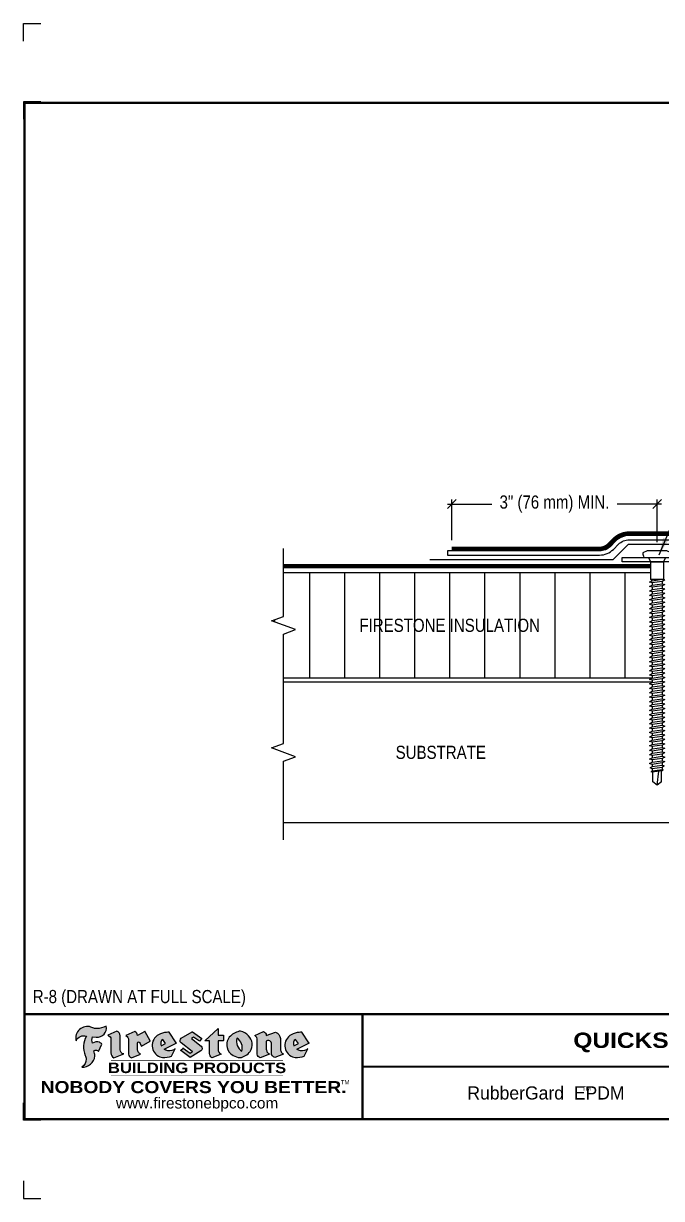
# Model space of a CAD drawing. Header units: inches. Extents: x 299.4 to 319.5, y -282.7 to -266.
# Drawn here: x 299.45 to 308.56, y -282.75 to -265.99 of the extents above; entities that cross this region are included whole.
import ezdxf
from ezdxf.enums import TextEntityAlignment as Align

# ---------------------------------------------------------------- set-up
doc = ezdxf.new("R2010")
doc.units = ezdxf.units.IN
doc.header["$MEASUREMENT"] = 0
doc.linetypes.add('HIDDEN', pattern=[0.375, 0.25, -0.125])
doc.layers.get('0').update_dxf_attribs({"linetype": 'CONTINUOUS'})
doc.layers.get('DEFPOINTS').update_dxf_attribs({"linetype": 'CONTINUOUS'})
for name, color, linetype in [('FSBP-ACCESSORY-FIRESTONE', 7, 'CONTINUOUS'), ('FSBP-ADHESIVE', 1, 'HIDDEN'), ('FSBP-ANNO-NOTE', 7, 'CONTINUOUS'), ('FSBP-INSULATION', 7, 'CONTINUOUS'), ('FSBP-MEMBRANE', 7, 'CONTINUOUS'), ('FSBP-SUBSTRATE-GENERIC', 9, 'CONTINUOUS'), ('FSBP-TTLB', 7, 'CONTINUOUS'), ('FSBP-TTLB-BORDER', 7, 'CONTINUOUS'), ('FSBP-TTLB-TEXT', 7, 'CONTINUOUS')]:
    doc.layers.add(name, color=color, linetype=linetype)
doc.styles.add('FSBP_ARIAL', font='arial.ttf')
doc.styles.add('FSBP_ARIAL_BOLD', font='')
doc.styles.add('FSBP_ARIAL_NAR', font='ARIALN.TTF')
doc.styles.add('FSBP_BANKGOTHIC', font='bgothm.ttf')
doc.styles.get('FSBP_ARIAL_BOLD').set_extended_font_data('Arial Black')
doc.linetypes.add('ZIGZAG', pattern='A,0.0001,-0.2,[131,ltypeshp.shx,S=0.2,R=0,X=-0.2,Y=0],-0.4,[131,ltypeshp.shx,S=0.2,R=180,X=0.2,Y=0],-0.2', length=0.8001)
doc.dimstyles.new('FSBP-DIM', dxfattribs={"dimtxt": 0.1875, "dimasz": 0.125, "dimexe": 0.0625, "dimexo": 0.125, "dimgap": 0.125, "dimtad": 0, "dimdec": 0, "dimzin": 1, "dimdsep": 46, "dimlunit": 4, "dimtxsty": 'FSBP_ARIAL_NAR', "dimblk": 'OBLIQUE', "dimcen": 0.09375, "dimdle": 0.0625, "dimclrd": 256, "dimclre": 256, "dimclrt": 256, "dimadec": 0, "dimazin": 0, "dimtfac": 1, "dimtdec": 0, "dimtmove": 1, "dimatfit": 3, "dimfxl": 1, "dimtolj": 1, "dimtzin": 0, "dimlwd": -1, "dimlwe": -1, "dimarcsym": 0})
doc.dimstyles.new('FSBP-LEADER', dxfattribs={"dimtxt": 0.1875, "dimasz": 0.25, "dimexe": 0.0625, "dimexo": 0.125, "dimgap": 0.125, "dimtad": 0, "dimtih": 1, "dimtoh": 1, "dimdec": 4, "dimzin": 0, "dimdsep": 46, "dimlunit": 4, "dimtxsty": 'FSBP_ARIAL_NAR', "dimcen": 0.09375, "dimclrd": 256, "dimclre": 256, "dimclrt": 256, "dimadec": 0, "dimazin": 0, "dimtfac": 1, "dimtdec": 4, "dimtofl": 0, "dimtmove": 0, "dimatfit": 3, "dimfxl": 1, "dimtolj": 1, "dimtzin": 0, "dimlwd": -1, "dimlwe": -1, "dimarcsym": 0})

# ---------------------------------------------------------------- blocks, each defined once
blk = doc.blocks.new('TTLB-EPDM_1')
at = {"layer": 'FSBP-TTLB-TEXT'}
h = blk.add_hatch(color=1, dxfattribs=at)
edge = h.paths.add_edge_path()
edge.add_arc((1.037309769669573, -0.1982514792917306), 0.1319107607348553, 264.0410451462098, 370.3106169565175)
edge.add_arc((1.027551646585694, 0.1214293576525799), 0.3273056962876235, 270.05058356628535, 295.23459397187514, ccw=False)
edge.add_arc((1.022801957313345, -0.06680179986895154), 0.1391656561713503, 249.3281275763668, 272.0749124149863, ccw=False)
edge.add_line((0.9736743133014443, -0.1970076156048179), (0.9474927838574558, -0.1852745150568325))
edge.add_arc((0.8939498971398288, -0.3394262635682071), 0.1631857907024099, 70.84590087378872, 194.3325259843273)
edge.add_arc((0.8444260109029493, -0.4259936440910768), 0.1179914261095279, 70.96950098067128, 156.9641407594482, ccw=False)
edge.add_arc((1.153141409296894, -0.4684497516079468), 0.3110405457095052, 150.3231137483159, 203.2084295854517)
edge.add_arc((0.7562495500622943, -0.6412608153899899), 0.1218587156617311, 0.8849157075190988, 24.34668939894999, ccw=False)
edge.add_arc((0.7493781665697374, -0.6475258110744375), 0.1289731377238325, -58.36655102076742, 3.6216782311386737, ccw=False)
edge.add_arc((0.8256699029544474, -0.5792158350996106), 0.1783301886510354, 267.2205474105585, 354.1381621173521)
edge.add_arc((0.7903121048625305, -0.6011409294291745), 0.212787892960859, 0.9996158580669322, 21.00503380861244)
edge.add_arc((1.01880712263941, -0.5666691048185161), 0.05136395668415847, 40.82117713173261, 125.52727787225791, ccw=False)
edge.add_line((1.057676976260041, -0.5330924682126437), (1.102776947655911, -0.4308018311949837))
edge.add_arc((1.040858222524664, -0.4699705673995949), 0.07326744446031509, 32.31675181867256, 66.31481236598174)
edge.add_arc((1.032262518825329, -0.5063316993097662), 0.1102246948011782, 69.8179132332389, 125.254734720681)
edge.add_arc((1.127708877207287, -0.368959353531244), 0.1659710644737306, 164.1569669952081, 196.5811013160487, ccw=False)
edge.add_line((0.9680425188342383, -0.3236487780942383), (1.023615334387159, -0.3294494641845773))
h = blk.add_hatch(color=1, dxfattribs=at)
edge = h.paths.add_edge_path()
edge.add_line((1.275239419159561, -0.6223407783464694), (1.415345367376062, -0.5660418822574371))
edge.add_arc((1.421019305783958, -0.5090099247487757), 0.05731350411836949, 181.9717871001989, 264.31851000495806, ccw=False)
edge.add_line((1.363739737527226, -0.5109819325197265), (1.363412352251203, -0.3102363679013962))
edge.add_arc((1.294263659668751, -0.3103491388303989), 0.06914878453844908, 0.0934405599591014, 72.42834396969012)
edge.add_line((1.315139561173908, -0.2444268274366692), (1.186839444240604, -0.3024209471341379))
edge.add_arc((1.175246268095289, -0.3585110609420917), 0.05727567197445628, -0.017399788185912257, 78.322067691347, ccw=False)
edge.add_line((1.232521937428658, -0.3585284546236807), (1.232574268422297, -0.555126496687123))
edge.add_arc((1.305699496415486, -0.5558575689677219), 0.07312888236350451, 179.4272023230205, 245.3845503102953)
h = blk.add_hatch(color=1, dxfattribs=at)
edge = h.paths.add_edge_path()
edge.add_line((1.792026821926584, -0.3839679064720229), (1.722158956877934, -0.2518542302253621))
edge.add_arc((1.720119655279638, -0.2529327078887852), 0.002306916790721817, 27.87197133405656, 117.3766794470751)
edge.add_line((1.719058846382097, -0.250884159729182), (1.610638460368705, -0.3070279753467702))
edge.add_arc((1.547088841662962, -0.3061026658494403), 0.06355635479880145, 359.165808011073, 425.8793658831422)
edge.add_line((1.573061729235633, -0.2480956029480268), (1.446879247402876, -0.3051325108639702))
edge.add_arc((1.407812067100189, -0.370357133046621), 0.07602957263902092, -3.441403975725109, 59.07992244284969, ccw=False)
edge.add_line((1.483704536400296, -0.3749210150788969), (1.483704536400296, -0.5723838140635706))
edge.add_arc((1.54053746518044, -0.568254406115083), 0.05698275005415228, 184.1557352478595, 255.3066498366543)
edge.add_line((1.526084036778343, -0.6233736605654059), (1.657291340682093, -0.570650514527486))
edge.add_arc((1.688298576827198, -0.5021390388423987), 0.0752015358480571, 207.5160880841914, 245.649226723163, ccw=False)
edge.add_arc((1.721050197024907, -0.4914488168456328), 0.1093332836229113, 179.4823365255141, 204.5537900001094, ccw=False)
edge.add_line((1.611721375809452, -0.4904610114968335), (1.611721375809452, -0.4126404716788983))
edge.add_arc((1.628589765097195, -0.414159299036043), 0.01693662875851176, 28.356188110622725, 174.8549701683585, ccw=False)
edge.add_arc((1.627340435522395, -0.4197189881350504), 0.02111886817708033, 22.216893572439517, 40.10213956426492, ccw=False)
edge.add_line((1.646891420738257, -0.4117336534413738), (1.666638796144639, -0.4549750258192233))
edge.add_arc((1.668737246926742, -0.4540167099035481), 0.002306916790685496, 204.545128184284, 299.6323508190091)
edge.add_line((1.669877862091766, -0.4560219186518992), (1.791128135493295, -0.3870515928837648))
edge.add_line((1.791128135493295, -0.3870515928837648), (1.792026821926584, -0.3839679064720229))
h = blk.add_hatch(color=1, dxfattribs=at)
h.paths.add_polyline_path([(2.063388732080512, -0.2583237030618903, 0.02524281661523788), (2.025024361750752, -0.2610532129309178, 0.1213611957758757), (1.901773912052249, -0.3008158885520373, 0.6151668103976068), (1.93274136141747, -0.6099060679591872, 0.05306812109568645), (1.967936229862175, -0.617865745600497, 0.1150932231766138), (2.099126721549737, -0.5994933789882708), (2.151195569562105, -0.4944891916583316, -0.08755405562188731), (2.104230609512001, -0.5187113292177372, -0.265591761123442), (1.992692314386659, -0.5010701623316862), (2.165347897647223, -0.4141184325909109, 0.4518949533370738), (2.166222728871162, -0.4107679608846269)])
h.paths.add_polyline_path([(2.014217313945437, -0.4188965037300676), (1.951113654018855, -0.4515330109460507, -0.3720533890450154), (1.973177450672722, -0.3607130665457561)], flags=16)
h = blk.add_hatch(color=1, dxfattribs=at)
edge = h.paths.add_edge_path()
edge.add_arc((2.260407392426802, -0.3775796671688782), 0.04152450223225729, 123.20805433950699, 232.2027298779723, ccw=False)
edge.add_line((2.237665217914071, -0.3428366421988329), (2.393535971665983, -0.2540943745380986))
edge.add_arc((2.394677353533142, -0.2560991469722482), 0.002306916790741334, 55.64644466176611, 119.65426054492559, ccw=False)
edge.add_line((2.395979141996861, -0.2541946229174954), (2.531809646140459, -0.3470380726374032))
edge.add_arc((2.530468902927946, -0.3489153772789875), 0.002306916790700397, -42.731101238422525, 54.4661353739603, ccw=False)
edge.add_line((2.532163440279987, -0.3504807552658491), (2.498457913851155, -0.3869673252714421))
edge.add_arc((2.496763376499139, -0.3854019472845934), 0.002306916790672934, 233.7527076894875, 317.26889876138785, ccw=False)
edge.add_line((2.495399362263356, -0.38726241234572), (2.413849913492982, -0.3274738082119626))
edge.add_arc((2.412485899257181, -0.3293342732731342), 0.002306916790720064, 53.75270768979358, 124.4135619297835)
edge.add_line((2.41118211687575, -0.3274311136421062), (2.382933981293377, -0.346782838468144))
edge.add_arc((2.38423776367478, -0.3486859980991606), 0.002306916790694898, 124.4135619293799, 231.8459020253626)
edge.add_line((2.382812599816248, -0.3505000469010184), (2.519899969301207, -0.4581994452042721))
edge.add_arc((2.494247019847682, -0.4908523236374461), 0.04152450223225742, -55.21225898295222, 51.84590202520428, ccw=False)
edge.add_line((2.517938320565804, -0.5249552055672808), (2.364434947484597, -0.6179520922513717))
edge.add_arc((2.36323960192349, -0.6159790200102006), 0.002306916790726996, 233.2955624372927, 301.20872157023314, ccw=False)
edge.add_line((2.361860787187538, -0.6178285429225383), (2.231266621301074, -0.5204709167214361))
edge.add_arc((2.232647938930649, -0.5186232623475259), 0.002306916790697672, 135.5134179846393, 233.21798691998708, ccw=False)
edge.add_line((2.231002150870836, -0.5170067083764565), (2.262839375599356, -0.4845937328397696))
edge.add_arc((2.264485163659225, -0.4862102868108537), 0.002306916790748497, 53.0352839999411, 135.513417985369, ccw=False)
edge.add_line((2.265872365996302, -0.4843670465239001), (2.361834678328762, -0.5565872257804898))
edge.add_arc((2.363221880665761, -0.5547439854936304), 0.002306916790627066, 233.0352840000685, 302.2362632414394)
edge.add_line((2.36445241715569, -0.5566953042850713), (2.39428499383348, -0.5378823484768844))
edge.add_arc((2.393054457343549, -0.5359310296853765), 0.002306916790685166, 302.2362632406177, 412.2027298768422)
edge.add_line((2.394468296066179, -0.5341081404551886), (2.234958295420142, -0.4103916733127022))
h = blk.add_hatch(color=1, dxfattribs=at)
edge = h.paths.add_edge_path()
edge.add_line((2.763460561272041, -0.2072496393923444), (2.763460561272041, -0.2969520779963801))
edge.add_arc((2.765767478062699, -0.2969520779963943), 0.00230691679065842, 179.9999999996471, 269.9999999996471)
edge.add_line((2.765767478062685, -0.2992589947870528), (2.835417693520355, -0.2992589947870528))
edge.add_arc((2.835417693520355, -0.3015659115777538), 0.002306916790701052, 0, 90, ccw=False)
edge.add_line((2.837724610311056, -0.3015659115777538), (2.837724610311056, -0.3790761307453892))
edge.add_arc((2.83541769352037, -0.3790761307453749), 0.002306916790686842, 269.99999999964706, 359.99999999964706, ccw=False)
edge.add_line((2.835417693520355, -0.3813830475360618), (2.765767478062685, -0.3813830475360618))
edge.add_arc((2.765767478062699, -0.3836899643267202), 0.00230691679065842, 90.00000000035294, 180.0000000003529)
edge.add_line((2.763460561272041, -0.3836899643267344), (2.763460561272041, -0.5033995910642801))
edge.add_arc((2.836735953378943, -0.5071368822038516), 0.07337063740681413, 177.0802527808789, 245.3249543133826)
edge.add_line((2.806105814540615, -0.5738080530967267), (2.674529557384915, -0.6226036013049594))
edge.add_arc((2.708610405062069, -0.564298408791804), 0.06753517344606039, 177.0345319916277, 239.6926428024901, ccw=False)
edge.add_line((2.641165668230087, -0.560804539009709), (2.641165668230087, -0.3836899643267344))
edge.add_arc((2.638858751439429, -0.3836899643267202), 0.00230691679065842, 359.9999999996471, 449.999999999647)
edge.add_line((2.638858751439443, -0.3813830475360618), (2.572857950769389, -0.3813830475360618))
edge.add_line((2.572857950769389, -0.3813830475360618), (2.763460561272041, -0.2072496393923444))
h = blk.add_hatch(color=1, dxfattribs=at)
edge = h.paths.add_edge_path(flags=16)
edge.add_arc((2.940363509127394, -0.4847985213681437), 0.1684614578629418, 344.5558804047865, 417.0140046669545)
edge.add_arc((3.194458079644619, -0.3883534532477785), 0.1684614578629414, 164.5558804047864, 237.0140046669546)
edge = h.paths.add_edge_path()
edge.add_arc((3.069375116502199, -0.4399344555144872), 0.1828726885096673, 136.0914512150047, 191.213418978326)
edge.add_arc((3.064939550433406, -0.4318234379590333), 0.1803148804748503, 194.0167254156723, 240.6663730831859)
edge.add_arc((3.098047041778981, -0.3845058757092554), 0.2378525180183701, 239.2975390661776, 264.2889872773176)
edge.add_arc((3.04884478212623, -0.4190232383793012), 0.203760689247156, 277.1986764832036, 326.503572961274)
edge.add_arc((3.077739326803546, -0.4341046616465112), 0.171374865791709, 325.3768876809902, 406.3828327799087)
edge.add_arc((3.011839488065919, -0.4896144380417797), 0.2571945645850002, 44.28462553519766, 73.82901434867304)
edge.add_arc((3.117152499586992, -0.4983433120546693), 0.2579560664039132, 97.50292863483666, 134.1039137579027)
h = blk.add_hatch(color=1, dxfattribs=at)
edge = h.paths.add_edge_path()
edge.add_line((3.322690228557462, -0.5721896537377091), (3.322690228557462, -0.3749210150788969))
edge.add_arc((3.246797759257384, -0.3703571330465745), 0.076029572638996, 356.5585960242387, 419.0799224428129)
edge.add_line((3.285864939560099, -0.3051325108639702), (3.412047421392799, -0.2480956029480268))
edge.add_arc((3.386074533820159, -0.3061026658494941), 0.06355635479883807, 0.3962622833877276, 65.87936588318718, ccw=False)
edge.add_line((3.449629368605429, -0.3056631084210863), (3.580526418688805, -0.2593848434574539))
edge.add_arc((3.555744121700958, -0.3530904070730321), 0.09692726601172152, 2.366977007666776, 75.18615851992018, ccw=False)
edge.add_line((3.652588689330287, -0.3490873311063041), (3.652588689330287, -0.4883770011386872))
edge.add_arc((3.761877549389556, -0.4914934052703811), 0.1093332836229047, 178.3666365323574, 204.5537900000422)
edge.add_arc((3.729125929191727, -0.5021836272670953), 0.07520153584796169, 207.5160880841711, 245.2240541443093)
edge.add_line((3.697611150971852, -0.5704631245385627), (3.572585913552643, -0.6207021253773775))
edge.add_arc((3.59534718600759, -0.5526356419907701), 0.07177131519198746, 180.3328587115751, 251.51018566665869, ccw=False)
edge.add_line((3.523577081955409, -0.5530525936986663), (3.523577081955409, -0.4153032515383615))
edge.add_arc((3.486319529276879, -0.4148773504126441), 0.0372599868942854, 359.3450650296066, 449.0500281941028)
edge.add_arc((3.482769874121713, -0.4419622099033496), 0.06447454900600783, 86.29402372314017, 119.8211331593848)
edge.add_line((3.450707067966732, -0.3860252459975726), (3.450707067966732, -0.4904610114968335))
edge.add_arc((3.560035889182251, -0.491448816845647), 0.1093332836229751, 179.4823365255069, 204.5537900001023)
edge.add_arc((3.527284268984408, -0.5021390388424952), 0.07520153584796385, 207.5160880841699, 245.6492267231416)
edge.add_line((3.496277032839316, -0.570650514527486), (3.365069728935509, -0.6233736605654059))
edge.add_arc((3.37950248606194, -0.5682868177318081), 0.05694615642555727, 183.9298782390169, 255.318496325343, ccw=False)
h = blk.add_hatch(color=1, dxfattribs=at)
h.paths.add_polyline_path([(3.957695472291277, -0.2583237030618903, 0.02524281661523822), (3.919331101961575, -0.2610532129309178, 0.1085638477195505), (3.807890832595604, -0.2939221658134414, 0.6425897848490651), (3.827048101628293, -0.6099060679591872, 0.05306812109569052), (3.862242970072884, -0.617865745600497, 0.1150932231766133), (3.993433461760503, -0.5994933789882708), (4.045502309772871, -0.4944891916583316, -0.08755405562189084), (3.998537349722767, -0.5187113292177372, -0.2655917611234366), (3.886999054597368, -0.5010701623316862), (4.059654637857989, -0.4141184325909109, 0.4518949533370731), (4.060529469081928, -0.4107679608846269)])
h.paths.add_polyline_path([(3.90852405415626, -0.4188965037300676), (3.845420394229677, -0.4515330109460507, -0.3720533890450147), (3.867484190883488, -0.3607130665457561)], flags=16)
at = {"layer": 'DEFPOINTS', "linetype": 'Continuous', "ltscale": 1.75}
for points in [[(-0.015625, 13.88083333333333), (-0.015625, 14.13083333333333), (0.234375, 14.13083333333333)], [(-0.015625, -2.380833333333342), (-0.015625, -2.630833333333342), (0.234375, -2.630833333333342)]]:
    blk.add_lwpolyline(points, dxfattribs=at)
at = {"layer": 'DEFPOINTS', "color": 1}
for points in [[(0.234375, 13.015625), (-0.015625, 13.015625), (-0.015625, 12.765625)], [(0.234375, -1.515625), (-0.015625, -1.515625), (-0.015625, -1.265625)]]:
    blk.add_lwpolyline(points, dxfattribs=at)
at = {"layer": 'FSBP-TTLB', "const_width": 0.03125}
for points in [[(0, 0), (0, -1.5), (20, -1.5), (20, 0), (0, 0)], [(4.825208527206769, 0), (4.825208527206769, -0.75)], [(4.825208527206769, -0.75), (15.84028770518938, -0.75)], [(4.825208527206769, -0.75), (4.825208527206769, -1.5)]]:
    blk.add_lwpolyline(points, dxfattribs=at)
at = {"layer": 'FSBP-TTLB-BORDER', "const_width": 0.03125}
blk.add_lwpolyline([(20, 0), (20, 13), (0, 13), (0, 0)], dxfattribs=at)
at = {"layer": 'FSBP-TTLB-TEXT', "color": 1}
blk.add_line((0.7358432058323388, -0.379822754145593), (0.7358432058323388, -0.379822754145593), dxfattribs=at)
for points in [[(1.023615323725323, -0.3294494630716969, 0.5000510906601082), (1.167090420776901, -0.1746414942047778, -0.1103304102359608), (1.027840608309816, -0.2058762110801382, -0.09957876667165425), (0.9736743133014443, -0.1970076156048179), (0.9474927838574558, -0.1852745150568325, 0.5978159689075124), (0.7358432058323388, -0.379822754145593, -0.3938834584182213), (0.8828996422548698, -0.3144510229727047, 0.2349406564350952), (0.86727108227484, -0.5910237178633082, -0.1027304183841549), (0.8780937320133262, -0.6393788197974146, -0.2772692352614086), (0.8170223912655956, -0.7573362346216896, 0.3985429150902959), (1.003067614090241, -0.5974286950643517, 0.0875124847930418), (0.9889600163401155, -0.5248671157293501, -0.3874031597924062), (1.057676976260041, -0.5330924682126437), (1.102776947655911, -0.4308018311949837, 0.1494423498871741), (1.07029056398062, -0.4028746979725923, 0.2467195073738216), (0.9686394281704906, -0.4163228904100862, -0.1424285161541127), (0.9680425188342383, -0.3236487780942383), (1.023615334387159, -0.3294494641845773)], [(2.166222728871162, -0.4107679608846269), (2.063388732080512, -0.2583237030618903, 0.02524281661523788), (2.025024361750752, -0.2610532129309178, 0.1085638477195265), (1.913584092384895, -0.2939221658134414, 0.6425897848491228), (1.93274136141747, -0.6099060679591872, 0.05306812109568648), (1.967936229862175, -0.617865745600497, 0.1150932231766137), (2.099126721549737, -0.5994933789882708), (2.151195569562105, -0.4944891916583316, -0.0875540556218873), (2.104230609512001, -0.5187113292177372, -0.2655917611234418), (1.992692314386659, -0.5010701623316862), (2.165347897647223, -0.4141184325909109)], [(2.763460561272041, -0.2072496393923444), (2.763460561272041, -0.2969520779963801, 0.4142135623730958), (2.765767478062685, -0.2992589947870528), (2.835417693520355, -0.2992589947870528, -0.414213562373095), (2.837724610311056, -0.3015659115777538), (2.837724610311056, -0.3790761307453892, -0.4142135623730938), (2.835417693520355, -0.3813830475360618), (2.765767478062685, -0.3813830475360618, 0.4142135623730958), (2.763460561272041, -0.3836899643267344), (2.763460561272041, -0.5033995910642801, 0.3068985753588853), (2.806105814540615, -0.5738080530967267), (2.674529557384915, -0.6226036013049594, -0.2804194150632976), (2.641165668230087, -0.560804539009709), (2.641165668230087, -0.3836899643267344, 0.414213562373095), (2.638858751439443, -0.3813830475360618), (2.572857950769389, -0.3813830475360618), (2.763460561272041, -0.2072496393923444)], [(4.060529469081928, -0.4107679608846269), (3.957695472291277, -0.2583237030618903, 0.02524281661523788), (3.919331101961575, -0.2610532129309178, 0.1085638477195265), (3.807890832595604, -0.2939221658134414, 0.6425897848491228), (3.827048101628293, -0.6099060679591872, 0.05306812109568648), (3.862242970072884, -0.617865745600497, 0.1150932231766137), (3.993433461760503, -0.5994933789882708), (4.045502309772871, -0.4944891916583316, -0.0875540556218873), (3.998537349722767, -0.5187113292177372, -0.2655917611234418), (3.886999054597368, -0.5010701623316862), (4.059654637857989, -0.4141184325909109)], [(4.059654637857989, -0.4141184325909109, 0.4518949533370731), (4.060529469081928, -0.4107679608846269, 0.4518949533370731)]]:
    blk.add_lwpolyline(points, format="xyb", dxfattribs=at)
for points in [[(1.275239419159561, -0.6223407783464694), (1.415345367376062, -0.5660418822574371, -0.3756100036733062), (1.363739737527226, -0.5109819325197265), (1.363412352251203, -0.3102363679013962, 0.3265360292958048), (1.315139561173908, -0.2444268274366692), (1.186839444240604, -0.3024209471341379, -0.3557863980845349), (1.232521937428658, -0.3585284546236807), (1.232574268422297, -0.555126496687123, 0.2960110723418457)], [(1.792026821926584, -0.3839679064720229), (1.722158956877934, -0.2518542302253621, 0.4116839150163434), (1.719058846382097, -0.250884159729182), (1.610638460368705, -0.3070279753467702, 0.2996033003794034), (1.573061729235633, -0.2480956029480268), (1.446879247402876, -0.3051325108639702, -0.2797757560995365), (1.483704536400296, -0.3749210150788969), (1.483704536400296, -0.5723838140635706, 0.320828638474519), (1.526084036778343, -0.6233736605654059), (1.657291340682093, -0.570650514527486, -0.1679398621276611), (1.621603752698661, -0.5368819723450571, -0.1098333365370753), (1.611721375809452, -0.4904610114968335), (1.611721375809452, -0.4126404716788983, -0.743334502655012), (1.64349420176768, -0.4061152228778298, -0.07819791644735608), (1.646891420738257, -0.4117336534413738), (1.666638796144639, -0.4549750258192233, 0.4404648714563479), (1.669877862091766, -0.4560219186518992), (1.791128135493295, -0.3870515928837648)], [(2.234958295420142, -0.4103916733127022, -0.5150044486718882), (2.237665217914071, -0.3428366421988329), (2.393535971665983, -0.2540943745380986, -0.2867822934100265), (2.395979141996861, -0.2541946229174954), (2.531809646140459, -0.3470380726374032, -0.4515027974650387), (2.532163440279987, -0.3504807552658491), (2.498457913851155, -0.3869673252714421, -0.3814439164929681), (2.495399362263356, -0.38726241234572), (2.413849913492982, -0.3274738082119626, 0.3184718635035665), (2.41118211687575, -0.3274311136421062), (2.382933981293377, -0.346782838468144, 0.5064094529656681), (2.382812599816248, -0.3505000469010184), (2.519899969301207, -0.4581994452042721, -0.5043597839115849), (2.517938320565804, -0.5249552055672808), (2.364434947484597, -0.6179520922513717, -0.3053163970316367), (2.361860787187538, -0.6178285429225383), (2.231266621301074, -0.5204709167214361, -0.4541703869768119), (2.231002150870836, -0.5170067083764565), (2.262839375599356, -0.4845937328397696, -0.3762644290664977), (2.265872365996302, -0.4843670465239001), (2.361834678328762, -0.5565872257804898, 0.3114700032088108), (2.36445241715569, -0.5566953042850713), (2.39428499383348, -0.5378823484768844, 0.520381097387146), (2.394468296066179, -0.5341081404551886)], [(2.937624918725987, -0.3131105398334029, 0.2452625673097023), (2.889993533867141, -0.4754966266250307, 0.2064059665179019), (2.976604338974084, -0.5890186876871866, 0.1094800500670344), (3.074378098474654, -0.6211778035979165, 0.2185147641853038), (3.218764944843201, -0.5314757029352819, 0.3689489483072479), (3.195959963110113, -0.3100352223135445, 0.1296305888694145), (3.0834694040758, -0.242595816912754, 0.1610736375384317)], [(3.322690228557462, -0.5721896537377091), (3.322690228557462, -0.3749210150788969, 0.2797757560995341), (3.285864939560099, -0.3051325108639702), (3.412047421392799, -0.2480956029480268, -0.2937618496109166), (3.449629368605429, -0.3056631084210863), (3.580526418688805, -0.2593848434574539, -0.3288760160581939), (3.652588689330287, -0.3490873311063041), (3.652588689330287, -0.4883770011386872, 0.114762897203527), (3.662431105063263, -0.536926560769686, 0.166032965990522), (3.697611150971852, -0.5704631245385627), (3.572585913552643, -0.6207021253773775, -0.3209557512194564), (3.523577081955409, -0.5530525936986663), (3.523577081955409, -0.4153032515383615, 0.4127061514896111), (3.48693727661589, -0.3776224848030694, 0.1473421876160361), (3.450707067966732, -0.3860252459975726), (3.450707067966732, -0.4904610114968335, 0.1098333365370753), (3.460589444855941, -0.5368819723450855, 0.1679398621276611), (3.496277032839316, -0.570650514527486), (3.365069728935509, -0.6233736605654059, -0.3219729545308964), (3.322690228557462, -0.5721896537377091, 29.1476284739)], [(1.951113654018855, -0.4515330109460507), (2.014217313945437, -0.4188965037300676), (1.973177450672722, -0.3607130665457561, 0.3720533890450154)], [(3.10274193015772, -0.5296595419651595, 0.3271311138286319), (3.032079658614293, -0.3434924326507627, 0.3271311138286322)], [(3.845420394229677, -0.4515330109460507), (3.90852405415626, -0.4188965037300676), (3.867484190883488, -0.3607130665457561, 0.3720533890450154)]]:
    blk.add_lwpolyline(points, format="xyb", close=True, dxfattribs=at)
at = {"layer": 'FSBP-TTLB-TEXT', "const_width": 0.0078125}
for points in [[(1.233926579809207, -0.6584455781731435), (3.691229482685259, -0.6584455781731577)], [(1.233926579809207, -0.8761560960495984), (3.691229482685259, -0.8761560960495842)]]:
    blk.add_lwpolyline(points, dxfattribs=at)
at = {"layer": 'FSBP-TTLB-TEXT', "color": 1}
for centre, start, end in [((1.789987520328282, -0.3850463841354355), 299.6323508193319, 27.87197133380463), ((2.164310260790558, -0.412058050385383), 296.7304547840455, 34.00233684987403)]:
    blk.add_arc(centre, 0.00230691679068068, start, end, dxfattribs=at)
at = {"layer": 'FSBP-TTLB-TEXT', "lineweight": 18, "style": 'FSBP_ARIAL_BOLD'}
blk.add_text('BUILDING PRODUCTS', height=0.1484375, dxfattribs=at).set_placement((2.462578031247233, -0.7673008371113639), align=Align.MIDDLE_CENTER)
at = {"layer": 'FSBP-TTLB-TEXT', "color": 1}
for s, height, style, p in [('NOBODY COVERS YOU BETTER.', 0.171875, 'FSBP_ARIAL_BOLD', (2.412604263603384, -1.041650450587369)), ('TM', 0.0625, 'FSBP_BANKGOTHIC', (4.576671173373001, -0.9725745042934193))]:
    blk.add_text(s, height=height, dxfattribs=dict(at, style=style)).set_placement(p, align=Align.MIDDLE_CENTER)
at = {"layer": 'FSBP-TTLB-TEXT'}
for s, height, style, p in [('RubberGard  EPDM', 0.1875, 'FSBP_BANKGOTHIC', (7.443365678241776, -1.125)), ('TM', 0.0625, 'FSBP_BANKGOTHIC', (8.023397742165457, -1.062518816683806)), ('www.firestonebpco.com', 0.15625, 'FSBP_ARIAL', (2.462578031247233, -1.268657306740124))]:
    blk.add_text(s, height=height, dxfattribs=dict(at, style=style)).set_placement(p, align=Align.MIDDLE_CENTER)
for tag, height, style, p in [('MAXIMUM_WARRANTY', 0.1875, 'FSBP_ARIAL_BOLD', (18.03987100774941, 0.2240244307510579)), ('ACCPT_SYSTEMS', 0.21875, 'FSBP_ARIAL', (12.49438170418193, -1.125))]:
    blk.add_attdef(tag, text='', height=height, dxfattribs=dict(at, style=style)).set_placement(p, align=Align.MIDDLE_LEFT)
for tag, height, style, p in [('DETAIL_DESCP_LINE_1', 0.21875, 'FSBP_ARIAL_BOLD', (10.33118450231211, -0.3736318192489421)), ('ISSUE_REV_DATE', 0.21875, 'FSBP_ARIAL', (16.84069633627263, -0.7282559425942452)), ('DETAIL_NUMBER', 0.4375, 'FSBP_ARIAL', (18.91941590748775, -0.8931630692489421))]:
    blk.add_attdef(tag, text='', height=height, dxfattribs=dict(at, style=style)).set_placement(p, align=Align.MIDDLE_CENTER)
blk = doc.blocks.new('FSBP_AP_FASTENER_01')
at = {"layer": 'FSBP-ACCESSORY-FIRESTONE'}
for p, q in [((-0.125, 0.04849224421338505), (-0.09375, -0.01400775578661495)), ((0.09375, -0.01400775578661495), (0.125, 0.04849224421338505)), ((-0.09375, -0.01400775578661495), (-0.09375, -0.264007755786615)), ((-0.09375, -0.01400775578661495), (0.09375, -0.01400775578661495)), ((0.09375, -0.01400775578661495), (0.09375, -0.264007755786615)), ((-0.09375, -0.264007755786615), (-0.0703125, -0.2840970415008996)), ((-0.0703125, -0.3156643085181585), (-0.0703125, -0.3472315755354103)), ((0.0703125, -0.2955750228038667), (0.0703125, -0.3271422898211327)), ((-0.0703125, -0.3787988425526763), (-0.0703125, -0.410366109569928)), ((-0.0703125, -0.4419333765871798), (-0.0703125, -0.4735006436044458)), ((0.0703125, -0.3587095568383845), (0.0703125, -0.3902768238556433)), ((0.0703125, -0.4218440908729022), (0.0703125, -0.453411357890154)), ((0.0703125, -0.4849786249074128), (0.0703125, -0.5165458919246717)), ((-0.0703125, -0.5050679106216975), (-0.0703125, -0.5366351776389564)), ((-0.0703125, -0.5682024446562153), (-0.0703125, -0.599769711673467)), ((-0.0703125, -0.631336978690733), (-0.0703125, -0.6629042457079848)), ((0.0703125, -0.5481131589419235), (0.0703125, -0.5796804259591894)), ((0.0703125, -0.6112476929764412), (0.0703125, -0.6428149599937001)), ((-0.0703125, -0.6944715127252366), (-0.0703125, -0.7260387797425025)), ((-0.0703125, -0.7576060467597543), (-0.0703125, -0.7891733137770132)), ((-0.0703125, -0.820740580794272), (-0.0703125, -0.8523078478115238)), ((0.0703125, -0.674382227010959), (0.0703125, -0.7059494940282107)), ((0.0703125, -0.7375167610454696), (0.0703125, -0.7690840280627285)), ((0.0703125, -0.8006512950799802), (0.0703125, -0.8322185620972462)), ((-0.0703125, -0.8838751148287898), (-0.0703125, -0.9154423818460415)), ((-0.0703125, -0.9470096488632933), (-0.0703125, -0.9785769158805593)), ((0.0703125, -0.863785829114498), (0.0703125, -0.8953530961317568)), ((0.0703125, -0.9269203631490157), (0.0703125, -0.9584876301662675)), ((0.0703125, -0.9900548971835264), (0.0703125, -1.021622164200785)), ((-0.0703125, -1.010144182897811), (-0.0703125, -1.04171144991507)), ((-0.0703125, -1.073278716932329), (-0.0703125, -1.104845983949581)), ((-0.0703125, -1.136413250966847), (-0.0703125, -1.167980517984098)), ((0.0703125, -1.053189431218037), (0.0703125, -1.084756698235303)), ((0.0703125, -1.116323965252555), (0.0703125, -1.147891232269814)), ((-0.0703125, -1.19954778500135), (-0.0703125, -1.231115052018616)), ((-0.0703125, -1.262682319035868), (-0.0703125, -1.294249586053127)), ((-0.0703125, -1.325816853070386), (-0.0703125, -1.357384120087637)), ((0.0703125, -1.179458499287072), (0.0703125, -1.211025766304324)), ((0.0703125, -1.242593033321583), (0.0703125, -1.274160300338842)), ((0.0703125, -1.305727567356094), (0.0703125, -1.33729483437336)), ((-0.0703125, -1.388951387104903), (-0.0703125, -1.420518654122155)), ((-0.0703125, -1.452085921139407), (-0.0703125, -1.483653188156673)), ((0.0703125, -1.368862101390611), (0.0703125, -1.40042936840787)), ((0.0703125, -1.431996635425129), (0.0703125, -1.463563902442381)), ((0.0703125, -1.49513116945964), (0.0703125, -1.526698436476899)), ((-0.0703125, -1.515220455173925), (-0.0703125, -1.546787722191183)), ((-0.0703125, -1.578354989208442), (-0.0703125, -1.609922256225694)), ((-0.0703125, -1.64148952324296), (-0.0703125, -1.673056790260212)), ((0.0703125, -1.558265703494151), (0.0703125, -1.589832970511416)), ((0.0703125, -1.621400237528668), (0.0703125, -1.652967504545927)), ((-0.0703125, -1.704624057277464), (-0.0703125, -1.73619132429473)), ((-0.0703125, -1.767758591311981), (-0.0703125, -1.79932585832924)), ((-0.0703125, -1.830893125346499), (-0.0703125, -1.862460392363751)), ((0.0703125, -1.684534771563186), (0.0703125, -1.716102038580438)), ((0.0703125, -1.747669305597697), (0.0703125, -1.779236572614955)), ((0.0703125, -1.810803839632207), (0.0703125, -1.842371106649473)), ((-0.0703125, -1.894027659381017), (-0.0703125, -1.925594926398269)), ((-0.0703125, -1.95716219341552), (-0.0703125, -1.988729460432786)), ((0.0703125, -1.873938373666725), (0.0703125, -1.905505640683984)), ((0.0703125, -1.937072907701243), (0.0703125, -1.968640174718495)), ((0.0703125, -2.000207441735753), (0.0703125, -2.031774708753012)), ((-0.0703125, -2.020296727450038), (-0.0703125, -2.051863994467297)), ((-0.0703125, -2.083431261484556), (-0.0703125, -2.114998528501808)), ((-0.0703125, -2.146565795519074), (-0.0703125, -2.178133062536325)), ((0.0703125, -2.063341975770264), (0.0703125, -2.09490924278753)), ((0.0703125, -2.126476509804782), (0.0703125, -2.158043776822041)), ((-0.0703125, -2.209700329553577), (-0.0703125, -2.241267596570843)), ((-0.0703125, -2.272834863588095), (-0.0703125, -2.304402130605354)), ((-0.0703125, -2.335969397622613), (-0.0703125, -2.367536664639864)), ((0.0703125, -2.189611043839299), (0.0703125, -2.221178310856551)), ((0.0703125, -2.25274557787381), (0.0703125, -2.284312844891069)), ((0.0703125, -2.315880111908321), (0.0703125, -2.347447378925587)), ((-0.0703125, -2.39910393165713), (-0.0703125, -2.430671198674382)), ((-0.0703125, -2.462238465691634), (-0.0703125, -2.4938057327089)), ((0.0703125, -2.379014645942839), (0.0703125, -2.410581912960097)), ((0.0703125, -2.442149179977356), (0.0703125, -2.473716446994608)), ((0.0703125, -2.505283714011867), (0.0703125, -2.536850981029126)), ((-0.0703125, -2.525372999726152), (-0.0703125, -2.55694026674341)), ((-0.0703125, -2.588507533760669), (-0.0703125, -2.620074800777921)), ((-0.0703125, -2.651642067795187), (-0.0703125, -2.683209334812439)), ((0.0703125, -2.568418248046378), (0.0703125, -2.599985515063644)), ((0.0703125, -2.631552782080895), (0.0703125, -2.663120049098154)), ((-0.0703125, -2.714776601829691), (-0.0703125, -2.746343868846957)), ((-0.0703125, -2.777911135864208), (-0.0703125, -2.809478402881467)), ((-0.0703125, -2.841045669898726), (-0.0703125, -2.872612936915978)), ((0.0703125, -2.694687316115413), (0.0703125, -2.726254583132665)), ((0.0703125, -2.757821850149924), (0.0703125, -2.789389117167183)), ((0.0703125, -2.820956384184434), (0.0703125, -2.8525236512017)), ((-0.0703125, -2.904180203933244), (-0.0703125, -2.935747470950496)), ((-0.0703125, -2.967314737967747), (-0.0703125, -2.998882004985013)), ((-0.0625, -3.154632755786622), (-0.0625, -3.013549567065063)), ((0, -3.201507755786615), (0.02460623630038583, -3.00110581902215)), ((0.0625, -3.154632755786601), (0.0625, -2.995692424207924)), ((0.0703125, -2.884090918218952), (0.0703125, -2.915658185236211)), ((0.0703125, -2.94722545225347), (0.0703125, -2.978792719270722)), ((0, -3.201507755786615), (-0.06250000000001421, -3.154632755786615)), ((0.0625, -3.154632755786615), (0, -3.201507755786615))]:
    blk.add_line(p, q, dxfattribs=at)
blk.add_lwpolyline([(0.1875, 0.04849224421338505, 0.1250000000000271), (0.203125, 0.110992244213385), (0.140625, 0.142242244213385), (-0.140625, 0.142242244213385), (-0.203125, 0.110992244213385, 0.1250000000000271), (-0.1875, 0.04849224421338505)], format="xyb", close=True, dxfattribs=at)
for points in [[(-0.109375, -0.3054610321523867), (-0.0703125, -0.2840970415008996), (0.0703125, -0.264007755786615), (0.109375, -0.2742110321523867), (0.0703125, -0.2955750228038667), (-0.0703125, -0.3156643085181585)], [(-0.109375, -0.3685955661869045), (-0.0703125, -0.3472315755354103), (0.0703125, -0.3271422898211327), (0.109375, -0.3373455661869045), (0.0703125, -0.3587095568383845), (-0.0703125, -0.3787988425526763)], [(-0.109375, -0.431730100221408), (-0.0703125, -0.410366109569928), (0.0703125, -0.3902768238556433), (0.109375, -0.400480100221408), (0.0703125, -0.4218440908729022), (-0.0703125, -0.4419333765871798)], [(-0.109375, -0.4948646342559258), (-0.0703125, -0.4735006436044458), (0.0703125, -0.453411357890154), (0.109375, -0.4636146342559258), (0.0703125, -0.4849786249074128), (-0.0703125, -0.5050679106216975)], [(-0.109375, -0.5579991682904435), (-0.0703125, -0.5366351776389564), (0.0703125, -0.5165458919246717), (0.109375, -0.5267491682904435), (0.0703125, -0.5481131589419235), (-0.0703125, -0.5682024446562153)], [(-0.109375, -0.6211337023249612), (-0.0703125, -0.599769711673467), (0.0703125, -0.5796804259591894), (0.109375, -0.5898837023249612), (0.0703125, -0.6112476929764412), (-0.0703125, -0.631336978690733)], [(-0.109375, -0.6842682363594648), (-0.0703125, -0.6629042457079848), (0.0703125, -0.6428149599937001), (0.109375, -0.6530182363594648), (0.0703125, -0.674382227010959), (-0.0703125, -0.6944715127252366)], [(-0.109375, -0.7474027703939825), (-0.0703125, -0.7260387797425025), (0.0703125, -0.7059494940282107), (0.109375, -0.7161527703939825), (0.0703125, -0.7375167610454696), (-0.0703125, -0.7576060467597543)], [(-0.109375, -0.8105373044285002), (-0.0703125, -0.7891733137770132), (0.0703125, -0.7690840280627285), (0.109375, -0.7792873044285002), (0.0703125, -0.8006512950799802), (-0.0703125, -0.820740580794272)], [(-0.109375, -0.873671838463018), (-0.0703125, -0.8523078478115238), (0.0703125, -0.8322185620972462), (0.109375, -0.842421838463018), (0.0703125, -0.863785829114498), (-0.0703125, -0.8838751148287898)], [(-0.109375, -0.9368063724975215), (-0.0703125, -0.9154423818460415), (0.0703125, -0.8953530961317568), (0.109375, -0.9055563724975215), (0.0703125, -0.9269203631490157), (-0.0703125, -0.9470096488632933)], [(-0.109375, -0.9999409065320393), (-0.0703125, -0.9785769158805593), (0.0703125, -0.9584876301662675), (0.109375, -0.9686909065320393), (0.0703125, -0.9900548971835264), (-0.0703125, -1.010144182897811)], [(-0.109375, -1.063075440566557), (-0.0703125, -1.04171144991507), (0.0703125, -1.021622164200785), (0.109375, -1.031825440566557), (0.0703125, -1.053189431218037), (-0.0703125, -1.073278716932329)], [(-0.109375, -1.126209974601075), (-0.0703125, -1.104845983949581), (0.0703125, -1.084756698235303), (0.109375, -1.094959974601075), (0.0703125, -1.116323965252555), (-0.0703125, -1.136413250966847)], [(-0.109375, -1.189344508635578), (-0.0703125, -1.167980517984098), (0.0703125, -1.147891232269814), (0.109375, -1.158094508635578), (0.0703125, -1.179458499287072), (-0.0703125, -1.19954778500135)], [(-0.109375, -1.252479042670096), (-0.0703125, -1.231115052018616), (0.0703125, -1.211025766304324), (0.109375, -1.221229042670096), (0.0703125, -1.242593033321583), (-0.0703125, -1.262682319035868)], [(-0.109375, -1.315613576704614), (-0.0703125, -1.294249586053127), (0.0703125, -1.274160300338842), (0.109375, -1.284363576704614), (0.0703125, -1.305727567356094), (-0.0703125, -1.325816853070386)], [(-0.109375, -1.378748110739132), (-0.0703125, -1.357384120087637), (0.0703125, -1.33729483437336), (0.109375, -1.347498110739132), (0.0703125, -1.368862101390611), (-0.0703125, -1.388951387104903)], [(-0.109375, -1.441882644773635), (-0.0703125, -1.420518654122155), (0.0703125, -1.40042936840787), (0.109375, -1.410632644773635), (0.0703125, -1.431996635425129), (-0.0703125, -1.452085921139407)], [(-0.109375, -1.505017178808153), (-0.0703125, -1.483653188156673), (0.0703125, -1.463563902442381), (0.109375, -1.473767178808153), (0.0703125, -1.49513116945964), (-0.0703125, -1.515220455173925)], [(-0.109375, -1.568151712842671), (-0.0703125, -1.546787722191183), (0.0703125, -1.526698436476899), (0.109375, -1.536901712842671), (0.0703125, -1.558265703494151), (-0.0703125, -1.578354989208442)], [(-0.109375, -1.631286246877188), (-0.0703125, -1.609922256225694), (0.0703125, -1.589832970511416), (0.109375, -1.600036246877188), (0.0703125, -1.621400237528668), (-0.0703125, -1.64148952324296)], [(-0.109375, -1.694420780911692), (-0.0703125, -1.673056790260212), (0.0703125, -1.652967504545927), (0.109375, -1.663170780911692), (0.0703125, -1.684534771563186), (-0.0703125, -1.704624057277464)], [(-0.109375, -1.75755531494621), (-0.0703125, -1.73619132429473), (0.0703125, -1.716102038580438), (0.109375, -1.72630531494621), (0.0703125, -1.747669305597697), (-0.0703125, -1.767758591311981)], [(-0.109375, -1.820689848980727), (-0.0703125, -1.79932585832924), (0.0703125, -1.779236572614955), (0.109375, -1.789439848980727), (0.0703125, -1.810803839632207), (-0.0703125, -1.830893125346499)], [(-0.109375, -1.883824383015245), (-0.0703125, -1.862460392363751), (0.0703125, -1.842371106649473), (0.109375, -1.852574383015245), (0.0703125, -1.873938373666725), (-0.0703125, -1.894027659381017)], [(-0.109375, -1.946958917049749), (-0.0703125, -1.925594926398269), (0.0703125, -1.905505640683984), (0.109375, -1.915708917049749), (0.0703125, -1.937072907701243), (-0.0703125, -1.95716219341552)], [(-0.109375, -2.010093451084266), (-0.0703125, -1.988729460432786), (0.0703125, -1.968640174718495), (0.109375, -1.978843451084266), (0.0703125, -2.000207441735753), (-0.0703125, -2.020296727450038)], [(-0.109375, -2.073227985118784), (-0.0703125, -2.051863994467297), (0.0703125, -2.031774708753012), (0.109375, -2.041977985118784), (0.0703125, -2.063341975770264), (-0.0703125, -2.083431261484556)], [(-0.109375, -2.136362519153302), (-0.0703125, -2.114998528501808), (0.0703125, -2.09490924278753), (0.109375, -2.105112519153302), (0.0703125, -2.126476509804782), (-0.0703125, -2.146565795519074)], [(-0.109375, -2.199497053187805), (-0.0703125, -2.178133062536325), (0.0703125, -2.158043776822041), (0.109375, -2.168247053187805), (0.0703125, -2.189611043839299), (-0.0703125, -2.209700329553577)], [(-0.109375, -2.262631587222323), (-0.0703125, -2.241267596570843), (0.0703125, -2.221178310856551), (0.109375, -2.231381587222323), (0.0703125, -2.25274557787381), (-0.0703125, -2.272834863588095)], [(-0.109375, -2.325766121256841), (-0.0703125, -2.304402130605354), (0.0703125, -2.284312844891069), (0.109375, -2.294516121256841), (0.0703125, -2.315880111908321), (-0.0703125, -2.335969397622613)], [(-0.109375, -2.388900655291359), (-0.0703125, -2.367536664639864), (0.0703125, -2.347447378925587), (0.109375, -2.357650655291359), (0.0703125, -2.379014645942839), (-0.0703125, -2.39910393165713)], [(-0.109375, -2.452035189325862), (-0.0703125, -2.430671198674382), (0.0703125, -2.410581912960097), (0.109375, -2.420785189325862), (0.0703125, -2.442149179977356), (-0.0703125, -2.462238465691634)], [(-0.109375, -2.51516972336038), (-0.0703125, -2.4938057327089), (0.0703125, -2.473716446994608), (0.109375, -2.48391972336038), (0.0703125, -2.505283714011867), (-0.0703125, -2.525372999726152)], [(-0.109375, -2.578304257394898), (-0.0703125, -2.55694026674341), (0.0703125, -2.536850981029126), (0.109375, -2.547054257394898), (0.0703125, -2.568418248046378), (-0.0703125, -2.588507533760669)], [(-0.109375, -2.641438791429415), (-0.0703125, -2.620074800777921), (0.0703125, -2.599985515063644), (0.109375, -2.610188791429415), (0.0703125, -2.631552782080895), (-0.0703125, -2.651642067795187)], [(-0.109375, -2.704573325463919), (-0.0703125, -2.683209334812439), (0.0703125, -2.663120049098154), (0.109375, -2.673323325463919), (0.0703125, -2.694687316115413), (-0.0703125, -2.714776601829691)], [(-0.109375, -2.767707859498437), (-0.0703125, -2.746343868846957), (0.0703125, -2.726254583132665), (0.109375, -2.736457859498437), (0.0703125, -2.757821850149924), (-0.0703125, -2.777911135864208)], [(-0.109375, -2.830842393532954), (-0.0703125, -2.809478402881467), (0.0703125, -2.789389117167183), (0.109375, -2.799592393532954), (0.0703125, -2.820956384184434), (-0.0703125, -2.841045669898726)], [(-0.109375, -2.893976927567472), (-0.0703125, -2.872612936915978), (0.0703125, -2.8525236512017), (0.109375, -2.862726927567472), (0.0703125, -2.884090918218952), (-0.0703125, -2.904180203933244)], [(-0.099609375, -2.955716372316267), (-0.0703125, -2.935747470950496), (0.0703125, -2.915658185236211), (0.099609375, -2.927256550887698), (0.0703125, -2.94722545225347), (-0.0703125, -2.967314737967747)], [(-0.0849609375, -3.008866455667892), (-0.0703125, -2.998882004985013), (0.0703125, -2.978792719270722), (0.0849609375, -2.984591902096462), (0.0703125, -2.994576352779355), (-0.0703125, -3.014665638493632)]]:
    blk.add_lwpolyline(points, close=True, dxfattribs=at)
blk.add_lwpolyline([(-0.09375, -0.264007755786615), (0.09375, -0.264007755786615)], dxfattribs=at)
blk = doc.blocks.new('_OBLIQUE')
at = {"color": 0, "linetype": 'ByBlock'}
blk.add_line((-0.5, -0.5), (0.5, 0.5), dxfattribs=at)
blk = doc.blocks.new('*D5')
at = {"layer": 'DEFPOINTS', "color": 0, "transparency": 16777216}
for p in [(308.4928711647938, -272.8413279712553), (305.5619659008885, -273.4798050278928), (308.4928711647938, -273.5085550278928)]:
    blk.add_point(p, dxfattribs=at)
at = {"layer": 'FSBP-ANNO-NOTE', "transparency": 16777216}
for p, q in [((305.4994659008885, -272.8413279712553), (306.1318907361153, -272.8413279712553)), ((305.5619659008885, -273.3548050278928), (305.5619659008885, -272.7788279712553)), ((308.5553711647938, -272.8413279712553), (307.9229463295669, -272.8413279712553)), ((308.4928711647938, -273.3835550278928), (308.4928711647938, -272.7788279712553))]:
    blk.add_line(p, q, dxfattribs=at)
at = {"layer": 'FSBP-ANNO-NOTE', "transparency": 16777216, "xscale": 0.125, "yscale": 0.125, "zscale": 0.125, "rotation": 180}
blk.add_blockref('_OBLIQUE', (305.5619659008885, -272.8413279712553), dxfattribs=at)
at = {"layer": 'FSBP-ANNO-NOTE', "transparency": 16777216, "xscale": 0.125, "yscale": 0.125, "zscale": 0.125}
blk.add_blockref('_OBLIQUE', (308.4928711647938, -272.8413279712553), dxfattribs=at)
at = {"layer": 'FSBP-ANNO-NOTE', "transparency": 16777216, "insert": (307.0274185328411, -272.8413279712553), "char_height": 0.1875, "attachment_point": 5, "style": 'FSBP_ARIAL_NAR'}
blk.add_mtext('\\A1;3" (76 mm) MIN.', dxfattribs=at)

msp = doc.modelspace()

# ---------------------------------------------------------------- hatches: boundary and pattern name
at = {"layer": 'FSBP-INSULATION'}
h = msp.add_hatch(dxfattribs=at)
h.set_pattern_fill('LINE', color=256, scale=4, angle=90, style=0)
h.set_pattern_definition([(90, (0.5353465044236145, -196.2848408513073), (-0.5, 3.061515884555943e-17), [])])
h.paths.add_polyline_path([(308.4225586647938, -275.3210550278928), (308.4225586647938, -275.2922867953492), (308.3834961647938, -275.2820835189834), (308.4225586647938, -275.2607195283318), (308.4225586647938, -275.2291522613146), (308.3834961647938, -275.2189489849488), (308.4225586647938, -275.1975849942974), (308.4225586647938, -275.1660177272801), (308.3834961647938, -275.1558144509143), (308.4225586647938, -275.1344504602629), (308.4225586647938, -275.1028831932456), (308.3834961647938, -275.0926799168798), (308.4225586647938, -275.0713159262283), (308.4225586647938, -275.0397486592111), (308.3834961647938, -275.0295453828453), (308.4225586647938, -275.0081813921938), (308.4225586647938, -274.9766141251766), (308.3834961647938, -274.9664108488108), (308.4225586647938, -274.9450468581593), (308.4225586647938, -274.913479591142), (308.3834961647938, -274.9032763147763), (308.4225586647938, -274.8819123241248), (308.4225586647938, -274.8503450571076), (308.3834961647938, -274.8401417807418), (308.4225586647938, -274.8187777900903), (308.4225586647938, -274.787210523073), (308.3834961647938, -274.7770072467072), (308.4225586647938, -274.7556432560557), (308.4225586647938, -274.7240759890385), (308.3834961647938, -274.7138727126728), (308.4225586647938, -274.6925087220212), (308.4225586647938, -274.660941455004), (308.3834961647938, -274.6507381786382), (308.4225586647938, -274.6293741879867), (308.4225586647938, -274.5978069209694), (308.3834961647938, -274.5876036446037), (308.4225586647938, -274.5662396539522), (308.4225586647938, -274.534672386935), (308.3834961647938, -274.5244691105692), (308.4225586647938, -274.5031051199177), (308.4225586647938, -274.4715378529005), (308.3834961647938, -274.4613345765347), (308.4225586647938, -274.4399705858832), (308.4225586647938, -274.4084033188659), (308.3834961647938, -274.3982000425002), (308.4225586647938, -274.3768360518487), (308.4225586647938, -274.3452687848314), (308.3834961647938, -274.3350655084656), (308.4225586647938, -274.3137015178141), (308.4225586647938, -274.2821342507969), (308.3834961647938, -274.2719309744311), (308.4225586647938, -274.2505669837797), (308.4225586647938, -274.2189997167624), (308.3834961647938, -274.2087964403966), (308.4225586647938, -274.1874324497451), (308.4225586647938, -274.1558651827279), (308.3834961647938, -274.1456619063621), (308.4225586647938, -274.1242979157106), (308.4225586647938, -274.0927306486934), (308.3834961647938, -274.0825273723276), (308.4225586647938, -274.0611633816761), (308.4225586647938, -274.0295961146588), (308.3834961647938, -274.0193928382931), (308.4225586647938, -273.9980288476415), (308.4225586647938, -273.9664615806244), (308.3834961647937, -273.9562583042585), (308.3991211647938, -273.9477127079979), (308.3991211647938, -273.8210550278928), (303.1601021917252, -273.8210550278928), (303.1601021917251, -274.4460550278928), (302.9883848530092, -274.5085550278928), (303.3318195304411, -274.6335550278928), (303.1601021917251, -274.6960550278928), (303.1601021917252, -275.3210550278928)])
h.paths.add_polyline_path([(313.8256401378623, -275.3210550278928), (313.8256401378621, -274.6960550278928), (313.9973574765781, -274.6335550278928), (313.6539227991462, -274.5085550278928), (313.8256401378621, -274.4460550278928), (313.8256401378622, -273.8210550278928), (308.5866211647938, -273.8210550278928), (308.5866211647938, -273.9209269937123), (308.6022461647938, -273.9250083042585), (308.5631836647938, -273.94637229491), (308.5631836647938, -273.9779395619273), (308.6022461647938, -273.9881428382931), (308.5631836647938, -274.0095068289446), (308.5631836647938, -274.0410740959618), (308.6022461647938, -274.0512773723275), (308.5631836647938, -274.072641362979), (308.5631836647938, -274.1042086299963), (308.6022461647938, -274.1144119063621), (308.5631836647938, -274.1357758970136), (308.5631836647938, -274.1673431640309), (308.6022461647938, -274.1775464403966), (308.5631836647938, -274.1989104310481), (308.5631836647938, -274.2304776980653), (308.6022461647938, -274.2406809744311), (308.5631836647938, -274.2620449650826), (308.5631836647938, -274.2936122320999), (308.6022461647938, -274.3038155084656), (308.5631836647938, -274.3251794991172), (308.5631836647938, -274.3567467661344), (308.6022461647938, -274.3669500425002), (308.5631836647938, -274.3883140331516), (308.5631836647938, -274.4198813001689), (308.6022461647938, -274.4300845765346), (308.5631836647938, -274.4514485671862), (308.5631836647938, -274.4830158342034), (308.6022461647938, -274.4932191105692), (308.5631836647938, -274.5145831012207), (308.5631836647938, -274.5461503682379), (308.6022461647938, -274.5563536446037), (308.5631836647938, -274.5777176352552), (308.5631836647938, -274.6092849022725), (308.6022461647938, -274.6194881786382), (308.5631836647938, -274.6408521692897), (308.5631836647938, -274.6724194363069), (308.6022461647938, -274.6826227126727), (308.5631836647938, -274.7039867033242), (308.5631836647938, -274.7355539703415), (308.6022461647938, -274.7457572467072), (308.5631836647938, -274.7671212373587), (308.5631836647938, -274.798688504376), (308.6022461647938, -274.8088917807418), (308.5631836647938, -274.8302557713932), (308.5631836647938, -274.8618230384105), (308.6022461647937, -274.8720263147763), (308.5631836647938, -274.8933903054278), (308.5631836647938, -274.924957572445), (308.6022461647938, -274.9351608488108), (308.5631836647938, -274.9565248394622), (308.5631836647938, -274.9880921064795), (308.6022461647938, -274.9982953828453), (308.5631836647938, -275.0196593734968), (308.5631836647938, -275.051226640514), (308.6022461647938, -275.0614299168798), (308.5631836647938, -275.0827939075313), (308.5631836647938, -275.1143611745485), (308.6022461647938, -275.1245644509143), (308.5631836647938, -275.1459284415658), (308.5631836647938, -275.177495708583), (308.6022461647938, -275.1876989849488), (308.5631836647938, -275.2090629756003), (308.5631836647938, -275.2406302426176), (308.6022461647938, -275.2508335189833), (308.5631836647938, -275.2721975096348), (308.5631836647938, -275.3037647766521), (308.6293781316373, -275.3210550278928)])
h.paths.add_polyline_path([(304.1945342361597, -274.7165082168423), (306.8692230151502, -274.7165082168423), (306.8692230151502, -274.4254739398983), (304.1945342361597, -274.4254739398983)], flags=24)

# ---------------------------------------------------------------- linework, layer by layer
at = {"layer": 'FSBP-ACCESSORY-FIRESTONE'}
msp.add_lwpolyline([(308.9928711647938, -273.6023050278928), (308.9928711647938, -273.6648050278928), (307.9928711647938, -273.6648050278928), (307.9928711647938, -273.6023050278928)], close=True, dxfattribs=at)
at = {"layer": 'FSBP-ADHESIVE', "linetype": 'ZIGZAG', "ltscale": 0.17}
for p, q in [((308.0866211647938, -273.4148050278928), (307.8678711647938, -273.6335550278928)), ((308.0866211647938, -273.4148050278928), (308.8991211647938, -273.4148050278928)), ((305.2494659008885, -273.6335550278928), (307.8678711647938, -273.6335550278928))]:
    msp.add_line(p, q, dxfattribs=at)
at = {"layer": 'FSBP-INSULATION', "linetype": 'Continuous'}
msp.add_lwpolyline([(303.1601021917252, -275.3210550278928), (303.1601021917251, -274.6960550278928), (303.3318195304411, -274.6335550278928), (302.9883848530092, -274.5085550278928), (303.1601021917251, -274.4460550278928), (303.1601021917252, -273.4773050278928)], dxfattribs=at)
at = {"layer": 'FSBP-INSULATION'}
for points in [[(308.3991211647938, -273.8210550278928), (303.1601021917252, -273.8210550278928)], [(303.1601021917252, -275.3210550278928), (308.4225586647938, -275.3210550278928)]]:
    msp.add_lwpolyline(points, dxfattribs=at)
at = {"layer": 'FSBP-MEMBRANE'}
msp.add_lwpolyline([(307.8685576729328, -273.487794926625), (307.940861063526, -273.4154915360318, -0.198912367379658), (308.096424555387, -273.3510550278928), (308.4928711647938, -273.3510550278928), (308.8893177742005, -273.3510550278928, -0.198912367379658), (309.0448812660616, -273.4154915360318), (309.1171846566547, -273.487794926625, 0.1989123673796706), (309.315174555387, -273.5698050278928), (311.4862764286991, -273.5698050278928), (311.486276428699, -273.5098050278928), (309.315174555387, -273.5098050278928, -0.1989123673797132), (309.1596110635259, -273.4453685197538), (309.0873076729328, -273.3730651291605, 0.1989123673796454), (308.8893177742005, -273.2910550278928), (308.4928711647938, -273.2910550278928), (308.096424555387, -273.2910550278928, 0.1989123673796735), (307.8984346566548, -273.3730651291605), (307.8261312660616, -273.4453685197538, -0.1989123673797132), (307.6705677742005, -273.5098050278928), (305.4994659008885, -273.5098050278928), (305.4994659008885, -273.5698050278928), (307.6705677742005, -273.5698050278928, 0.1989123673796707)], format="xyb", close=True, dxfattribs=at)
at = {"layer": 'FSBP-MEMBRANE', "const_width": 0.06}
msp.add_lwpolyline([(311.423776428699, -273.4798050278928), (309.315174555387, -273.4798050278928, -0.1989123673797971), (309.1808242669615, -273.4241553163183), (309.1085208763683, -273.3518519257249, 0.1989123673796412), (308.8893177742005, -273.2610550278928), (308.4928711647938, -273.2610550278928), (308.096424555387, -273.2610550278928, 0.1989123673796695), (307.8772214532192, -273.3518519257249), (307.804918062626, -273.4241553163182, -0.1989123673797514), (307.6705677742005, -273.4798050278928), (305.5619659008885, -273.4798050278928)], format="xyb", dxfattribs=at)
msp.add_lwpolyline([(303.1601021917252, -273.7273050278928), (308.3991211647938, -273.7273050278928)], dxfattribs=at)
at = {"layer": 'FSBP-SUBSTRATE-GENERIC'}
for p, q in [((303.8275525498468, -275.3835550278928), (303.8275525498468, -275.3835550278928)), ((303.1601021917252, -277.3835550278928), (313.8256401378623, -277.3835550278928))]:
    msp.add_line(p, q, dxfattribs=at)
for points in [[(303.1601021917252, -277.6335550278928), (303.1601021917251, -276.5085550278928), (303.3318195304411, -276.4460550278928), (302.9883848530092, -276.3210550278928), (303.1601021917251, -276.2585550278928), (303.1601021917252, -275.3210550278928)], [(308.4225586647938, -275.3835550278928), (303.1601021917252, -275.3835550278928)]]:
    msp.add_lwpolyline(points, dxfattribs=at)

# ---------------------------------------------------------------- block references
ref = msp.add_blockref('TTLB-EPDM_1', (299.4627011304548, -280.1173711702307))
ref.add_attrib('DETAIL_DESCP_LINE_1', 'QUICKSEAM BATTEN COVER', dxfattribs={"layer": 'FSBP-TTLB-TEXT', "height": 0.21875, "style": 'FSBP_ARIAL_BOLD'}).set_placement((309.7938856327669, -280.4910029894797), align=Align.MIDDLE_CENTER)
at = {"layer": 'FSBP-ACCESSORY-FIRESTONE'}
msp.add_blockref('FSBP_AP_FASTENER_01', (308.4928711647938, -273.6507972721062), dxfattribs=at)

# ---------------------------------------------------------------- texts
at = {"layer": 'DEFPOINTS', "style": 'FSBP_ARIAL_NAR'}
msp.add_text('R-8 (DRAWN AT FULL SCALE)', height=0.1875, dxfattribs=at).set_placement((299.5798584845292, -279.8673711702307), align=Align.MIDDLE_LEFT)
at = {"layer": 'FSBP-ANNO-NOTE', "style": 'FSBP_ARIAL_NAR'}
for s, p in [('FIRESTONE INSULATION', (305.5318786256549, -274.5710550278928)), ('SUBSTRATE', (305.404521177637, -276.3835550278928))]:
    msp.add_text(s, height=0.1875, dxfattribs=at).set_placement(p, align=Align.MIDDLE_CENTER)

# ---------------------------------------------------------------- dimensions: what is measured, and where the dimension line sits
at = {"layer": 'FSBP-ANNO-NOTE'}
dim = msp.add_linear_dim(base=(308.4928711647938, -272.8413279712553), p1=(305.5619659008885, -273.4798050278928), p2=(308.4928711647938, -273.5085550278928), text='3" (76 mm) MIN.', dimstyle='FSBP-DIM', dxfattribs=at)
dim.commit()
dim.dimension.update_dxf_attribs({"geometry": '*D5', "text_midpoint": (307.0274185328411, -272.8413279712553)})

# ---------------------------------------------------------------- leaders
msp.add_leader([(308.520568723162, -273.5681182965816), (309.8844143059209, -270.3222035852186), (310.1344143059209, -270.3222035852186)], dimstyle='FSBP-LEADER', dxfattribs=at)

doc.saveas('drawing.dxf')
